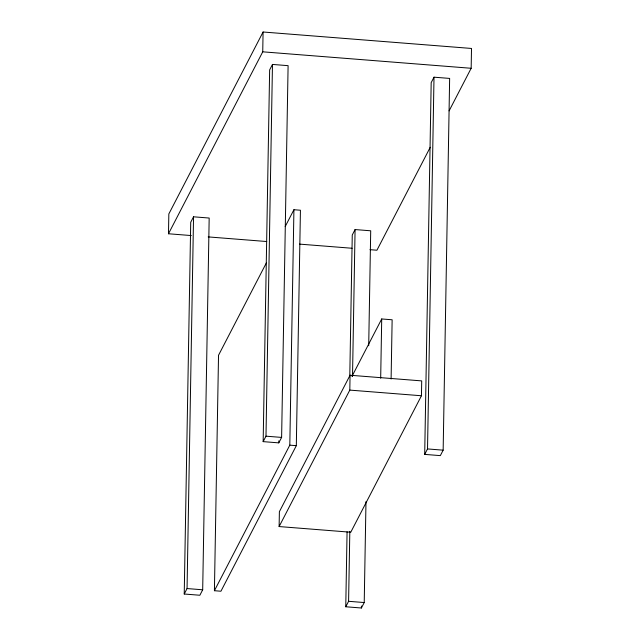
<?xml version="1.0" encoding="UTF-8"?>
<svg xmlns="http://www.w3.org/2000/svg" width="640" height="640" viewBox="0 0 640 640"><rect width="100%" height="100%" fill="white"/><g stroke="black" fill="none" stroke-linecap="round" stroke-linejoin="round"><path stroke-width="0.96" d="M191.32 235.568L168.488 233.768L168.84 213.944L263.08 32L471.512 48.456L471.16 68.28L449.096 110.88M184.232 594.016L190.72 222.264L193.544 216.808L209.176 218.04L202.688 589.792L199.864 595.248L184.232 594.016L187.056 588.552L193.544 216.808M285.184 226.584L293.92 209.72L300.432 210.232L296.32 445.672L220.928 591.232L214.416 590.712L218.528 355.272L266.336 262.976M168.488 233.768L262.736 51.824L263.08 32M263.16 441.632L269.648 69.888L272.472 64.432L288.104 65.664L281.616 437.408L278.792 442.872L263.16 441.632L265.984 436.176L272.472 64.432M278.792 442.872L278.824 440.872M279.12 526.56L279.384 511.696L350.064 375.24L421.712 380.896L421.448 395.76L350.768 532.224L279.12 526.56L349.808 390.104L350.064 375.24M214.416 590.712L289.808 445.16L293.92 209.72M365.984 501.608L364.224 602.544L361.4 608L345.76 606.768L347.072 531.816M349.792 375.92L352.256 235.024L355.08 229.56L370.712 230.8L368.704 345.72M345.76 606.768L348.592 601.304L349.816 531.352M352.512 376.464L355.08 229.56M361.4 608L361.432 606M380.68 378.224L381.712 318.96L392.136 319.776L391.104 379.04M424.696 454.392L431.184 82.64L434.008 77.184L449.64 78.416L443.152 450.168L440.328 455.624L424.696 454.392L427.52 448.928L434.008 77.184M430.248 147.272L376.92 250.224L369.976 249.672M352 376.32L381.712 318.96M262.736 51.824L471.16 68.28M208.192 236.904L266.752 241.528M299.504 244.112L352.104 248.264M349.808 390.104L421.448 395.76M265.984 436.176L281.616 437.408M427.52 448.928L443.152 450.168M289.808 445.16L296.32 445.672M187.056 588.552L202.688 589.792M348.592 601.304L364.224 602.544"/></g></svg>
